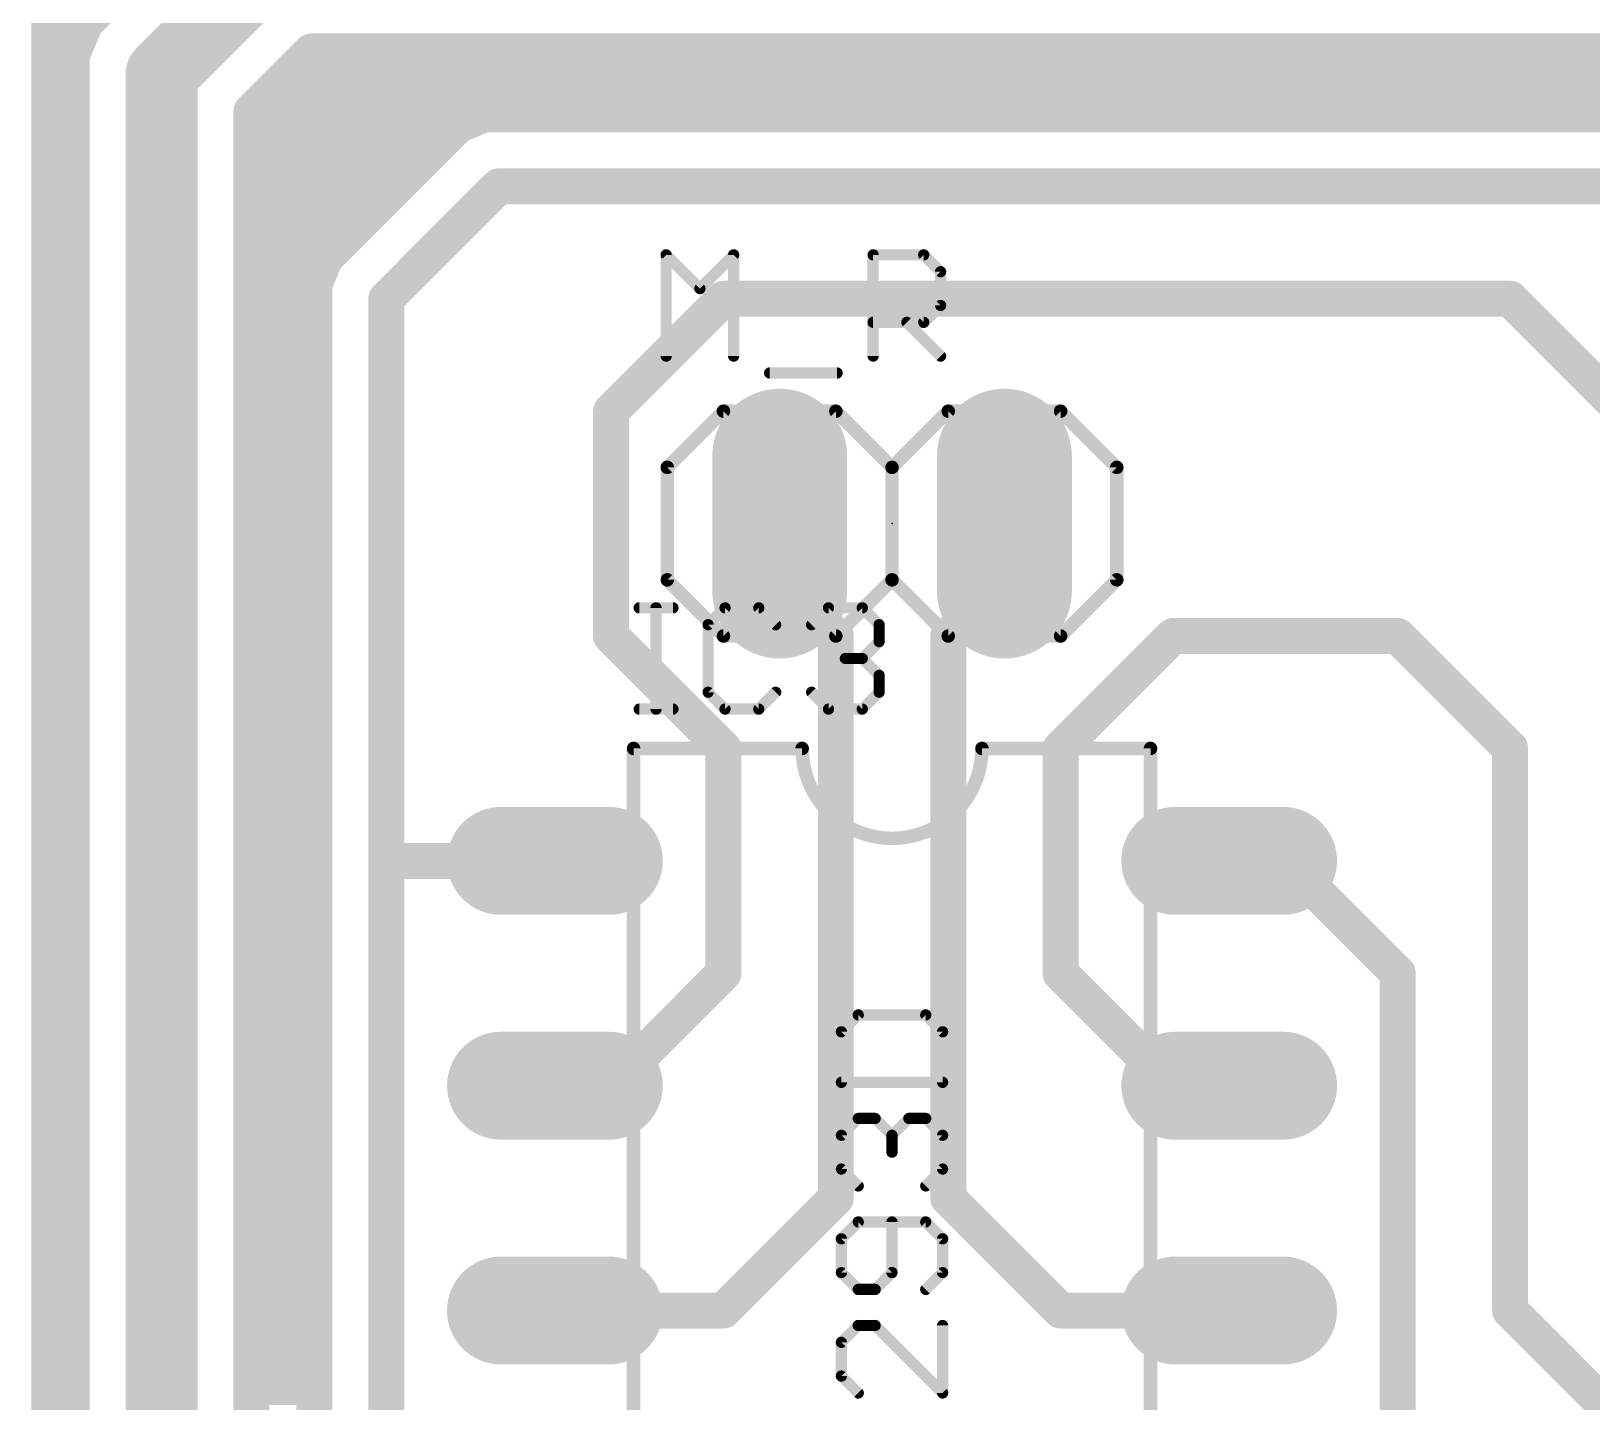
# Model space of a CAD drawing. Extents: x -0.2 to 52.3, y -1.5 to 54.9.
# Drawn here: x -0.2 to 17.43, y 20.56 to 36.04 of the extents above; entities that cross this region are included whole.
import ezdxf

# ---------------------------------------------------------------- set-up
doc = ezdxf.new("R2010")
doc.units = 0
for name, color, linetype in [('16', 175, 'CONTINUOUS'), ('17', 82, 'CONTINUOUS'), ('21', 253, 'CONTINUOUS'), ('23', 7, 'CONTINUOUS'), ('25', 253, 'CONTINUOUS'), ('27', 253, 'CONTINUOUS'), ('51', 253, 'CONTINUOUS')]:
    doc.layers.add(name, color=color, linetype=linetype)

# ---------------------------------------------------------------- blocks, each defined once
blk = doc.blocks.new('LONGP100')
at = {"const_width": 1}
blk.add_lwpolyline([(-0.5, 0), (0.5, 0)], dxfattribs=at)
at = {"const_width": 0.5}
for points in [[(-0.5, 0.25, 1), (-0.5, -0.25)], [(0.5, -0.25, 1), (0.5, 0.25)]]:
    blk.add_lwpolyline(points, format="xyb", dxfattribs=at)
blk = doc.blocks.new('RECT')
blk.add_solid([(-0.5, -0.5), (0.5, -0.5), (-0.5, 0.5), (0.5, 0.5)])

msp = doc.modelspace()

# ---------------------------------------------------------------- linework, layer by layer
at = {"layer": '16'}
for points, const_width in [([(0, 0), (0, 54.61)], 0.4064), ([(1.9645, 37.6913), (0.4087, 36.1355)], 0.4064), ([(2.54, 36.83), (1.27, 35.56)], 0.8128), ([(0, 36.1696), (0.4428, 36.1696)], 0.4064), ([(0.4087, 36.1355), (0.254, 35.7621)], 0.4064), ([(2.286, 35.1392), (2.9608, 35.814)], 0.4064), ([(2.9608, 35.814), (24.384, 35.814)], 0.4064), ([(0, 35.7632), (0.2545, 35.7632)], 0.4064), ([(0.254, 35.7621), (0.254, 8.6879)], 0.4064), ([(1.27, 8.89), (1.27, 35.56)], 0.8128), ([(2.91, 35.7632), (24.384, 35.7632)], 0.4064), ([(0, 35.3568), (0.254, 35.3568)], 0.4064), ([(2.5036, 35.3568), (24.384, 35.3568)], 0.4064), ([(2.286, 9.906), (2.286, 35.1392)], 0.4064), ([(4.9183, 35.1028), (4.6196, 34.9791)], 0.4064), ([(17.9417, 35.1028), (4.9183, 35.1028)], 0.4064), ([(0, 34.9504), (0.254, 34.9504)], 0.4064), ([(2.286, 34.9504), (4.5909, 34.9504)], 0.4064), ([(4.6196, 34.9791), (3.3496, 33.7091)], 0.4064), ([(0, 34.544), (0.254, 34.544)], 0.4064), ([(2.286, 34.544), (4.1845, 34.544)], 0.4064), ([(5.08, 34.29), (3.81, 33.02)], 0.4064), ([(17.78, 34.29), (5.08, 34.29)], 0.4064), ([(0, 34.1376), (0.254, 34.1376)], 0.4064), ([(2.286, 34.1376), (3.7781, 34.1376)], 0.4064), ([(0, 33.7312), (0.254, 33.7312)], 0.4064), ([(2.286, 33.7312), (3.3717, 33.7312)], 0.4064), ([(3.3496, 33.7091), (3.1209, 33.4804)], 0.4064), ([(0, 33.3248), (0.254, 33.3248)], 0.4064), ([(2.286, 33.3248), (3.0565, 33.3248)], 0.4064), ([(3.1209, 33.4804), (2.9972, 33.1817)], 0.4064), ([(2.9972, 33.1817), (2.9972, 20.1583)], 0.4064), ([(3.81, 33.02), (3.81, 26.67)], 0.4064), ([(7.62, 33.02), (6.35, 31.75)], 0.4064), ([(16.51, 33.02), (7.62, 33.02)], 0.4064), ([(17.78, 31.75), (16.51, 33.02)], 0.4064), ([(0, 32.9184), (0.254, 32.9184)], 0.4064), ([(2.286, 32.9184), (2.9972, 32.9184)], 0.4064), ([(0, 32.512), (0.254, 32.512)], 0.4064), ([(2.286, 32.512), (2.9972, 32.512)], 0.4064), ([(0, 32.1056), (0.254, 32.1056)], 0.4064), ([(2.286, 32.1056), (2.9972, 32.1056)], 0.4064), ([(6.35, 31.75), (6.35, 29.21)], 0.4064), ([(0, 31.6992), (0.254, 31.6992)], 0.4064), ([(2.286, 31.6992), (2.9972, 31.6992)], 0.4064), ([(0, 31.2928), (0.254, 31.2928)], 0.4064), ([(2.286, 31.2928), (2.9972, 31.2928)], 0.4064), ([(0, 30.8864), (0.254, 30.8864)], 0.4064), ([(2.286, 30.8864), (2.9972, 30.8864)], 0.4064), ([(0, 30.48), (0.254, 30.48)], 0.4064), ([(2.286, 30.48), (2.9972, 30.48)], 0.4064), ([(8.255, 29.845), (8.255, 30.48)], 0.4064), ([(10.795, 30.48), (10.795, 29.845)], 0.4064), ([(0, 30.0736), (0.254, 30.0736)], 0.4064), ([(2.286, 30.0736), (2.9972, 30.0736)], 0.4064), ([(8.89, 29.21), (8.255, 29.845)], 0.4064), ([(10.795, 29.845), (10.16, 29.21)], 0.4064), ([(0, 29.6672), (0.254, 29.6672)], 0.4064), ([(2.286, 29.6672), (2.9972, 29.6672)], 0.4064), ([(0, 29.2608), (0.254, 29.2608)], 0.4064), ([(2.286, 29.2608), (2.9972, 29.2608)], 0.4064), ([(7.62, 27.94), (6.35, 29.21)], 0.4064), ([(8.89, 22.86), (8.89, 29.21)], 0.4064), ([(10.16, 29.21), (10.16, 22.86)], 0.4064), ([(11.43, 27.94), (12.7, 29.21)], 0.4064), ([(15.24, 29.21), (12.7, 29.21)], 0.4064), ([(16.51, 27.94), (15.24, 29.21)], 0.4064), ([(0, 28.8544), (0.254, 28.8544)], 0.4064), ([(2.286, 28.8544), (2.9972, 28.8544)], 0.4064), ([(0, 28.448), (0.254, 28.448)], 0.4064), ([(2.286, 28.448), (2.9972, 28.448)], 0.4064), ([(0, 28.0416), (0.254, 28.0416)], 0.4064), ([(2.286, 28.0416), (2.9972, 28.0416)], 0.4064), ([(7.62, 25.4), (7.62, 27.94)], 0.4064), ([(11.43, 25.4), (11.43, 27.94)], 0.4064), ([(16.51, 21.59), (16.51, 27.94)], 0.4064), ([(0, 27.6352), (0.254, 27.6352)], 0.4064), ([(2.286, 27.6352), (2.9972, 27.6352)], 0.4064), ([(0, 27.2288), (0.254, 27.2288)], 0.4064), ([(2.286, 27.2288), (2.9972, 27.2288)], 0.4064), ([(0, 26.8224), (0.254, 26.8224)], 0.4064), ([(2.286, 26.8224), (2.9972, 26.8224)], 0.4064), ([(3.81, 26.67), (3.81, 20.32)], 0.4064), ([(5.715, 26.67), (3.81, 26.67)], 0.4064), ([(13.97, 26.67), (13.335, 26.67)], 0.4064), ([(15.24, 25.4), (13.97, 26.67)], 0.4064), ([(0, 26.416), (0.254, 26.416)], 0.4064), ([(2.286, 26.416), (2.9972, 26.416)], 0.4064), ([(0, 26.0096), (0.254, 26.0096)], 0.4064), ([(2.286, 26.0096), (2.9972, 26.0096)], 0.4064), ([(0, 25.6032), (0.254, 25.6032)], 0.4064), ([(2.286, 25.6032), (2.9972, 25.6032)], 0.4064), ([(6.35, 24.13), (7.62, 25.4)], 0.4064), ([(12.7, 24.13), (11.43, 25.4)], 0.4064), ([(15.24, 20.32), (15.24, 25.4)], 0.4064), ([(0, 25.1968), (0.254, 25.1968)], 0.4064), ([(2.286, 25.1968), (2.9972, 25.1968)], 0.4064), ([(0, 24.7904), (0.254, 24.7904)], 0.4064), ([(2.286, 24.7904), (2.9972, 24.7904)], 0.4064), ([(0, 24.384), (0.254, 24.384)], 0.4064), ([(2.286, 24.384), (2.9972, 24.384)], 0.4064), ([(0, 23.9776), (0.254, 23.9776)], 0.4064), ([(2.286, 23.9776), (2.9972, 23.9776)], 0.4064), ([(5.715, 24.13), (6.35, 24.13)], 0.4064), ([(13.335, 24.13), (12.7, 24.13)], 0.4064), ([(0, 23.5712), (0.254, 23.5712)], 0.4064), ([(2.286, 23.5712), (2.9972, 23.5712)], 0.4064), ([(0, 23.1648), (0.254, 23.1648)], 0.4064), ([(2.286, 23.1648), (2.9972, 23.1648)], 0.4064), ([(0, 22.7584), (0.254, 22.7584)], 0.4064), ([(2.286, 22.7584), (2.9972, 22.7584)], 0.4064), ([(7.62, 21.59), (8.89, 22.86)], 0.4064), ([(10.16, 22.86), (11.43, 21.59)], 0.4064), ([(0, 22.352), (0.254, 22.352)], 0.4064), ([(2.286, 22.352), (2.9972, 22.352)], 0.4064), ([(0, 21.9456), (0.254, 21.9456)], 0.4064), ([(2.286, 21.9456), (2.9972, 21.9456)], 0.4064), ([(0, 21.5392), (0.254, 21.5392)], 0.4064), ([(2.286, 21.5392), (2.9972, 21.5392)], 0.4064), ([(5.715, 21.59), (7.62, 21.59)], 0.4064), ([(11.43, 21.59), (13.335, 21.59)], 0.4064), ([(18.66, 19.44), (16.51, 21.59)], 0.4064), ([(0, 21.1328), (0.254, 21.1328)], 0.4064), ([(2.286, 21.1328), (2.9972, 21.1328)], 0.4064), ([(0, 20.7264), (0.254, 20.7264)], 0.4064), ([(2.286, 20.7264), (2.9972, 20.7264)], 0.4064)]:
    msp.add_lwpolyline(points, dxfattribs=dict(at, const_width=const_width))
for points, const_width in [([(0, 36.2712, 1), (0, 36.068)], 0.2032), ([(0.5025, 36.0966, 1), (0.3148, 36.1744)], 0.2032), ([(0.4428, 36.068, 1), (0.4428, 36.2712)], 0.2032), ([(0.3368, 36.2074, 1), (0.4805, 36.0637)], 0.2032), ([(2.9608, 35.9156, 1), (2.9608, 35.7124)], 0.2032), ([(3.0327, 35.7422, 1), (2.889, 35.8858)], 0.2032), ([(0, 35.8648, 1), (0, 35.6616)], 0.2032), ([(0.3556, 35.7621, 1), (0.1524, 35.7621)], 0.2032), ([(0.1601, 35.801, 1), (0.3479, 35.7232)], 0.2032), ([(0.2545, 35.6616, 1), (0.2545, 35.8648)], 0.2032), ([(1.4732, 35.56, 1), (1.0668, 35.56)], 0.4064), ([(1.1263, 35.7037, 1), (1.4137, 35.4163)], 0.4064), ([(2.91, 35.8648, 1), (2.91, 35.6616)], 0.2032), ([(0, 35.4584, 1), (0, 35.2552)], 0.2032), ([(0.254, 35.2552, 1), (0.254, 35.4584)], 0.2032), ([(2.5036, 35.4584, 1), (2.5036, 35.2552)], 0.2032), ([(2.3876, 35.1392, 1), (2.1844, 35.1392)], 0.2032), ([(2.2142, 35.211, 1), (2.3578, 35.0673)], 0.2032), ([(4.9183, 35.2044, 1), (4.9183, 35.0012)], 0.2032), ([(4.9572, 35.0089, 1), (4.8794, 35.1967)], 0.2032), ([(0, 35.052, 1), (0, 34.8488)], 0.2032), ([(0.254, 34.8488, 1), (0.254, 35.052)], 0.2032), ([(2.286, 35.052, 1), (2.286, 34.8488)], 0.2032), ([(4.5807, 35.0729, 1), (4.6585, 34.8852)], 0.2032), ([(4.6914, 34.9072, 1), (4.5477, 35.0509)], 0.2032), ([(4.5909, 34.8488, 1), (4.5909, 35.052)], 0.2032), ([(0, 34.6456, 1), (0, 34.4424)], 0.2032), ([(0.254, 34.4424, 1), (0.254, 34.6456)], 0.2032), ([(2.286, 34.6456, 1), (2.286, 34.4424)], 0.2032), ([(4.1845, 34.4424, 1), (4.1845, 34.6456)], 0.2032), ([(5.08, 34.3916, 1), (5.08, 34.1884)], 0.2032), ([(5.1518, 34.2182, 1), (5.0082, 34.3618)], 0.2032), ([(0, 34.2392, 1), (0, 34.036)], 0.2032), ([(0.254, 34.036, 1), (0.254, 34.2392)], 0.2032), ([(2.286, 34.2392, 1), (2.286, 34.036)], 0.2032), ([(3.7781, 34.036, 1), (3.7781, 34.2392)], 0.2032), ([(0, 33.8328, 1), (0, 33.6296)], 0.2032), ([(0.254, 33.6296, 1), (0.254, 33.8328)], 0.2032), ([(2.286, 33.8328, 1), (2.286, 33.6296)], 0.2032), ([(3.2777, 33.7809, 1), (3.4214, 33.6372)], 0.2032), ([(3.4214, 33.6372, 1), (3.2777, 33.7809)], 0.2032), ([(3.3717, 33.6296, 1), (3.3717, 33.8328)], 0.2032), ([(0, 33.4264, 1), (0, 33.2232)], 0.2032), ([(0.254, 33.2232, 1), (0.254, 33.4264)], 0.2032), ([(2.286, 33.4264, 1), (2.286, 33.2232)], 0.2032), ([(3.0491, 33.5523, 1), (3.1928, 33.4086)], 0.2032), ([(3.2148, 33.4415, 1), (3.0271, 33.5193)], 0.2032), ([(3.0565, 33.2232, 1), (3.0565, 33.4264)], 0.2032), ([(3.0988, 33.1817, 1), (2.8956, 33.1817)], 0.2032), ([(2.9033, 33.2206, 1), (3.0911, 33.1428)], 0.2032), ([(3.9116, 33.02, 1), (3.7084, 33.02)], 0.2032), ([(3.7382, 33.0918, 1), (3.8818, 32.9482)], 0.2032), ([(7.62, 33.1216, 1), (7.62, 32.9184)], 0.2032), ([(7.6918, 32.9482, 1), (7.5482, 33.0918)], 0.2032), ([(16.5818, 33.0918, 1), (16.4382, 32.9482)], 0.2032), ([(16.51, 32.9184, 1), (16.51, 33.1216)], 0.2032), ([(0, 33.02, 1), (0, 32.8168)], 0.2032), ([(0.254, 32.8168, 1), (0.254, 33.02)], 0.2032), ([(2.286, 33.02, 1), (2.286, 32.8168)], 0.2032), ([(2.9972, 32.8168, 1), (2.9972, 33.02)], 0.2032), ([(0, 32.6136, 1), (0, 32.4104)], 0.2032), ([(0.254, 32.4104, 1), (0.254, 32.6136)], 0.2032), ([(2.286, 32.6136, 1), (2.286, 32.4104)], 0.2032), ([(2.9972, 32.4104, 1), (2.9972, 32.6136)], 0.2032), ([(0, 32.2072, 1), (0, 32.004)], 0.2032), ([(0.254, 32.004, 1), (0.254, 32.2072)], 0.2032), ([(2.286, 32.2072, 1), (2.286, 32.004)], 0.2032), ([(2.9972, 32.004, 1), (2.9972, 32.2072)], 0.2032), ([(6.4516, 31.75, 1), (6.2484, 31.75)], 0.2032), ([(6.2782, 31.8218, 1), (6.4218, 31.6782)], 0.2032), ([(0, 31.8008, 1), (0, 31.5976)], 0.2032), ([(0.254, 31.5976, 1), (0.254, 31.8008)], 0.2032), ([(2.286, 31.8008, 1), (2.286, 31.5976)], 0.2032), ([(2.9972, 31.5976, 1), (2.9972, 31.8008)], 0.2032), ([(0, 31.3944, 1), (0, 31.1912)], 0.2032), ([(0.254, 31.1912, 1), (0.254, 31.3944)], 0.2032), ([(2.286, 31.3944, 1), (2.286, 31.1912)], 0.2032), ([(2.9972, 31.1912, 1), (2.9972, 31.3944)], 0.2032), ([(0, 30.988, 1), (0, 30.7848)], 0.2032), ([(0.254, 30.7848, 1), (0.254, 30.988)], 0.2032), ([(2.286, 30.988, 1), (2.286, 30.7848)], 0.2032), ([(2.9972, 30.7848, 1), (2.9972, 30.988)], 0.2032), ([(0, 30.5816, 1), (0, 30.3784)], 0.2032), ([(0.254, 30.3784, 1), (0.254, 30.5816)], 0.2032), ([(2.286, 30.5816, 1), (2.286, 30.3784)], 0.2032), ([(2.9972, 30.3784, 1), (2.9972, 30.5816)], 0.2032), ([(8.3566, 30.48, 1), (8.1534, 30.48)], 0.2032), ([(10.8966, 30.48, 1), (10.6934, 30.48)], 0.2032), ([(0, 30.1752, 1), (0, 29.972)], 0.2032), ([(0.254, 29.972, 1), (0.254, 30.1752)], 0.2032), ([(2.286, 30.1752, 1), (2.286, 29.972)], 0.2032), ([(2.9972, 29.972, 1), (2.9972, 30.1752)], 0.2032), ([(8.3268, 29.9168, 1), (8.1832, 29.7732)], 0.2032), ([(10.8668, 29.7732, 1), (10.7232, 29.9168)], 0.2032), ([(0, 29.7688, 1), (0, 29.5656)], 0.2032), ([(0.254, 29.5656, 1), (0.254, 29.7688)], 0.2032), ([(2.286, 29.7688, 1), (2.286, 29.5656)], 0.2032), ([(2.9972, 29.5656, 1), (2.9972, 29.7688)], 0.2032), ([(8.1534, 29.845, 1), (8.3566, 29.845)], 0.2032), ([(10.6934, 29.845, 1), (10.8966, 29.845)], 0.2032), ([(0, 29.3624, 1), (0, 29.1592)], 0.2032), ([(0.254, 29.1592, 1), (0.254, 29.3624)], 0.2032), ([(2.286, 29.3624, 1), (2.286, 29.1592)], 0.2032), ([(2.9972, 29.1592, 1), (2.9972, 29.3624)], 0.2032), ([(6.2484, 29.21, 1), (6.4516, 29.21)], 0.2032), ([(6.4218, 29.2818, 1), (6.2782, 29.1382)], 0.2032), ([(8.9916, 29.21, 1), (8.7884, 29.21)], 0.2032), ([(8.8182, 29.1382, 1), (8.9618, 29.2818)], 0.2032), ([(10.2616, 29.21, 1), (10.0584, 29.21)], 0.2032), ([(10.0882, 29.2818, 1), (10.2318, 29.1382)], 0.2032), ([(12.7, 29.3116, 1), (12.7, 29.1084)], 0.2032), ([(12.7718, 29.1382, 1), (12.6282, 29.2818)], 0.2032), ([(15.3118, 29.2818, 1), (15.1682, 29.1382)], 0.2032), ([(15.24, 29.1084, 1), (15.24, 29.3116)], 0.2032), ([(0, 28.956, 1), (0, 28.7528)], 0.2032), ([(0.254, 28.7528, 1), (0.254, 28.956)], 0.2032), ([(2.286, 28.956, 1), (2.286, 28.7528)], 0.2032), ([(2.9972, 28.7528, 1), (2.9972, 28.956)], 0.2032), ([(0, 28.5496, 1), (0, 28.3464)], 0.2032), ([(0.254, 28.3464, 1), (0.254, 28.5496)], 0.2032), ([(2.286, 28.5496, 1), (2.286, 28.3464)], 0.2032), ([(2.9972, 28.3464, 1), (2.9972, 28.5496)], 0.2032), ([(0, 28.1432, 1), (0, 27.94)], 0.2032), ([(0.254, 27.94, 1), (0.254, 28.1432)], 0.2032), ([(2.286, 28.1432, 1), (2.286, 27.94)], 0.2032), ([(2.9972, 27.94, 1), (2.9972, 28.1432)], 0.2032), ([(7.7216, 27.94, 1), (7.5184, 27.94)], 0.2032), ([(7.5482, 27.8682, 1), (7.6918, 28.0118)], 0.2032), ([(11.5316, 27.94, 1), (11.3284, 27.94)], 0.2032), ([(11.3582, 28.0118, 1), (11.5018, 27.8682)], 0.2032), ([(16.6116, 27.94, 1), (16.4084, 27.94)], 0.2032), ([(16.4382, 27.8682, 1), (16.5818, 28.0118)], 0.2032), ([(0, 27.7368, 1), (0, 27.5336)], 0.2032), ([(0.254, 27.5336, 1), (0.254, 27.7368)], 0.2032), ([(2.286, 27.7368, 1), (2.286, 27.5336)], 0.2032), ([(2.9972, 27.5336, 1), (2.9972, 27.7368)], 0.2032), ([(0, 27.3304, 1), (0, 27.1272)], 0.2032), ([(0.254, 27.1272, 1), (0.254, 27.3304)], 0.2032), ([(2.286, 27.3304, 1), (2.286, 27.1272)], 0.2032), ([(2.9972, 27.1272, 1), (2.9972, 27.3304)], 0.2032), ([(0, 26.924, 1), (0, 26.7208)], 0.2032), ([(0.254, 26.7208, 1), (0.254, 26.924)], 0.2032), ([(2.286, 26.924, 1), (2.286, 26.7208)], 0.2032), ([(2.9972, 26.7208, 1), (2.9972, 26.924)], 0.2032), ([(3.9116, 26.67, 1), (3.7084, 26.67)], 0.2032), ([(3.81, 26.7716, 1), (3.81, 26.5684)], 0.2032), ([(5.715, 26.5684, 1), (5.715, 26.7716)], 0.2032), ([(13.335, 26.7716, 1), (13.335, 26.5684)], 0.2032), ([(14.0418, 26.7418, 1), (13.8982, 26.5982)], 0.2032), ([(13.97, 26.5684, 1), (13.97, 26.7716)], 0.2032), ([(3.7084, 26.67, 1), (3.9116, 26.67)], 0.2032), ([(0, 26.5176, 1), (0, 26.3144)], 0.2032), ([(0.254, 26.3144, 1), (0.254, 26.5176)], 0.2032), ([(2.286, 26.5176, 1), (2.286, 26.3144)], 0.2032), ([(2.9972, 26.3144, 1), (2.9972, 26.5176)], 0.2032), ([(0, 26.1112, 1), (0, 25.908)], 0.2032), ([(0.254, 25.908, 1), (0.254, 26.1112)], 0.2032), ([(2.286, 26.1112, 1), (2.286, 25.908)], 0.2032), ([(2.9972, 25.908, 1), (2.9972, 26.1112)], 0.2032), ([(0, 25.7048, 1), (0, 25.5016)], 0.2032), ([(0.254, 25.5016, 1), (0.254, 25.7048)], 0.2032), ([(2.286, 25.7048, 1), (2.286, 25.5016)], 0.2032), ([(2.9972, 25.5016, 1), (2.9972, 25.7048)], 0.2032), ([(7.6918, 25.3282, 1), (7.5482, 25.4718)], 0.2032), ([(11.5018, 25.4718, 1), (11.3582, 25.3282)], 0.2032), ([(15.3416, 25.4, 1), (15.1384, 25.4)], 0.2032), ([(15.1682, 25.3282, 1), (15.3118, 25.4718)], 0.2032), ([(0, 25.2984, 1), (0, 25.0952)], 0.2032), ([(0.254, 25.0952, 1), (0.254, 25.2984)], 0.2032), ([(2.286, 25.2984, 1), (2.286, 25.0952)], 0.2032), ([(2.9972, 25.0952, 1), (2.9972, 25.2984)], 0.2032), ([(7.5184, 25.4, 1), (7.7216, 25.4)], 0.2032), ([(11.3284, 25.4, 1), (11.5316, 25.4)], 0.2032), ([(0, 24.892, 1), (0, 24.6888)], 0.2032), ([(0.254, 24.6888, 1), (0.254, 24.892)], 0.2032), ([(2.286, 24.892, 1), (2.286, 24.6888)], 0.2032), ([(2.9972, 24.6888, 1), (2.9972, 24.892)], 0.2032), ([(0, 24.4856, 1), (0, 24.2824)], 0.2032), ([(0.254, 24.2824, 1), (0.254, 24.4856)], 0.2032), ([(2.286, 24.4856, 1), (2.286, 24.2824)], 0.2032), ([(2.9972, 24.2824, 1), (2.9972, 24.4856)], 0.2032), ([(0, 24.0792, 1), (0, 23.876)], 0.2032), ([(0.254, 23.876, 1), (0.254, 24.0792)], 0.2032), ([(2.286, 24.0792, 1), (2.286, 23.876)], 0.2032), ([(2.9972, 23.876, 1), (2.9972, 24.0792)], 0.2032), ([(5.715, 24.2316, 1), (5.715, 24.0284)], 0.2032), ([(6.2782, 24.2018, 1), (6.4218, 24.0582)], 0.2032), ([(6.35, 24.0284, 1), (6.35, 24.2316)], 0.2032), ([(12.7, 24.2316, 1), (12.7, 24.0284)], 0.2032), ([(12.6282, 24.0582, 1), (12.7718, 24.2018)], 0.2032), ([(13.335, 24.0284, 1), (13.335, 24.2316)], 0.2032), ([(0, 23.6728, 1), (0, 23.4696)], 0.2032), ([(0.254, 23.4696, 1), (0.254, 23.6728)], 0.2032), ([(2.286, 23.6728, 1), (2.286, 23.4696)], 0.2032), ([(2.9972, 23.4696, 1), (2.9972, 23.6728)], 0.2032), ([(0, 23.2664, 1), (0, 23.0632)], 0.2032), ([(0.254, 23.0632, 1), (0.254, 23.2664)], 0.2032), ([(2.286, 23.2664, 1), (2.286, 23.0632)], 0.2032), ([(2.9972, 23.0632, 1), (2.9972, 23.2664)], 0.2032), ([(0, 22.86, 1), (0, 22.6568)], 0.2032), ([(0.254, 22.6568, 1), (0.254, 22.86)], 0.2032), ([(2.286, 22.86, 1), (2.286, 22.6568)], 0.2032), ([(2.9972, 22.6568, 1), (2.9972, 22.86)], 0.2032), ([(8.7884, 22.86, 1), (8.9916, 22.86)], 0.2032), ([(8.9618, 22.7882, 1), (8.8182, 22.9318)], 0.2032), ([(10.0584, 22.86, 1), (10.2616, 22.86)], 0.2032), ([(10.2318, 22.9318, 1), (10.0882, 22.7882)], 0.2032), ([(0, 22.4536, 1), (0, 22.2504)], 0.2032), ([(0.254, 22.2504, 1), (0.254, 22.4536)], 0.2032), ([(2.286, 22.4536, 1), (2.286, 22.2504)], 0.2032), ([(2.9972, 22.2504, 1), (2.9972, 22.4536)], 0.2032), ([(0, 22.0472, 1), (0, 21.844)], 0.2032), ([(0.254, 21.844, 1), (0.254, 22.0472)], 0.2032), ([(2.286, 22.0472, 1), (2.286, 21.844)], 0.2032), ([(2.9972, 21.844, 1), (2.9972, 22.0472)], 0.2032), ([(0, 21.6408, 1), (0, 21.4376)], 0.2032), ([(0.254, 21.4376, 1), (0.254, 21.6408)], 0.2032), ([(2.286, 21.6408, 1), (2.286, 21.4376)], 0.2032), ([(2.9972, 21.4376, 1), (2.9972, 21.6408)], 0.2032), ([(5.715, 21.6916, 1), (5.715, 21.4884)], 0.2032), ([(7.5482, 21.6618, 1), (7.6918, 21.5182)], 0.2032), ([(7.62, 21.4884, 1), (7.62, 21.6916)], 0.2032), ([(11.43, 21.6916, 1), (11.43, 21.4884)], 0.2032), ([(11.3582, 21.5182, 1), (11.5018, 21.6618)], 0.2032), ([(13.335, 21.4884, 1), (13.335, 21.6916)], 0.2032), ([(16.5818, 21.6618, 1), (16.4382, 21.5182)], 0.2032), ([(16.4084, 21.59, 1), (16.6116, 21.59)], 0.2032), ([(0, 21.2344, 1), (0, 21.0312)], 0.2032), ([(0.254, 21.0312, 1), (0.254, 21.2344)], 0.2032), ([(2.286, 21.2344, 1), (2.286, 21.0312)], 0.2032), ([(2.9972, 21.0312, 1), (2.9972, 21.2344)], 0.2032), ([(0, 20.828, 1), (0, 20.6248)], 0.2032), ([(0.254, 20.6248, 1), (0.254, 20.828)], 0.2032), ([(2.286, 20.828, 1), (2.286, 20.6248)], 0.2032), ([(2.9972, 20.6248, 1), (2.9972, 20.828)], 0.2032)]:
    msp.add_lwpolyline(points, format="xyb", dxfattribs=dict(at, const_width=const_width))
at = {"layer": '21', "const_width": 0.1524}
for points in [[(7.62, 31.75), (6.985, 31.115)], [(7.62, 31.75), (8.89, 31.75)], [(8.89, 31.75), (9.525, 31.115)], [(9.525, 31.115), (10.16, 31.75)], [(10.16, 31.75), (11.43, 31.75)], [(11.43, 31.75), (12.065, 31.115)], [(6.985, 31.115), (6.985, 29.845)], [(9.525, 31.115), (9.525, 29.845)], [(12.065, 31.115), (12.065, 29.845)], [(6.985, 29.845), (7.62, 29.21)], [(9.525, 29.845), (8.89, 29.21)], [(10.16, 29.21), (9.525, 29.845)], [(12.065, 29.845), (11.43, 29.21)], [(8.89, 29.21), (7.62, 29.21)], [(11.43, 29.21), (10.16, 29.21)], [(6.604, 27.94), (6.604, 7.62)], [(6.604, 27.94), (8.509, 27.94)], [(12.446, 27.94), (10.541, 27.94)], [(12.446, 7.62), (12.446, 27.94)]]:
    msp.add_lwpolyline(points, dxfattribs=at)
at = {"layer": '21'}
for points, const_width in [([(7.62, 31.7881, 1), (7.62, 31.7119)], 0.0762), ([(7.6469, 31.7231, 1), (7.5931, 31.7769)], 0.0762), ([(8.9169, 31.7769, 1), (8.8631, 31.7231)], 0.0762), ([(8.89, 31.7119, 1), (8.89, 31.7881)], 0.0762), ([(10.16, 31.7881, 1), (10.16, 31.7119)], 0.0762), ([(10.1869, 31.7231, 1), (10.1331, 31.7769)], 0.0762), ([(11.4569, 31.7769, 1), (11.4031, 31.7231)], 0.0762), ([(11.43, 31.7119, 1), (11.43, 31.7881)], 0.0762), ([(7.0231, 31.115, 1), (6.9469, 31.115)], 0.0762), ([(6.9581, 31.1419, 1), (7.0119, 31.0881)], 0.0762), ([(9.5631, 31.115, 1), (9.4869, 31.115)], 0.0762), ([(9.4981, 31.1419, 1), (9.5519, 31.0881)], 0.0762), ([(9.4981, 31.0881, 1), (9.5519, 31.1419)], 0.0762), ([(12.1031, 31.115, 1), (12.0269, 31.115)], 0.0762), ([(12.0381, 31.0881, 1), (12.0919, 31.1419)], 0.0762), ([(6.9469, 29.845, 1), (7.0231, 29.845)], 0.0762), ([(7.0119, 29.8719, 1), (6.9581, 29.8181)], 0.0762), ([(9.4869, 29.845, 1), (9.5631, 29.845)], 0.0762), ([(9.5519, 29.8719, 1), (9.4981, 29.8181)], 0.0762), ([(9.5519, 29.8181, 1), (9.4981, 29.8719)], 0.0762), ([(12.0269, 29.845, 1), (12.1031, 29.845)], 0.0762), ([(12.0919, 29.8181, 1), (12.0381, 29.8719)], 0.0762), ([(7.62, 29.2481, 1), (7.62, 29.1719)], 0.0762), ([(8.89, 29.1719, 1), (8.89, 29.2481)], 0.0762), ([(10.16, 29.2481, 1), (10.16, 29.1719)], 0.0762), ([(11.43, 29.1719, 1), (11.43, 29.2481)], 0.0762), ([(7.5931, 29.1831, 1), (7.6469, 29.2369)], 0.0762), ([(8.8631, 29.2369, 1), (8.9169, 29.1831)], 0.0762), ([(10.1331, 29.1831, 1), (10.1869, 29.2369)], 0.0762), ([(11.4031, 29.2369, 1), (11.4569, 29.1831)], 0.0762), ([(6.6421, 27.94, 1), (6.5659, 27.94)], 0.0762), ([(6.604, 27.9781, 1), (6.604, 27.9019)], 0.0762), ([(8.509, 27.94, 1), (10.541, 27.94)], 0.1524), ([(8.5471, 27.94, 1), (8.4709, 27.94)], 0.0762), ([(8.509, 27.9019, 1), (8.509, 27.9781)], 0.0762), ([(10.541, 27.9781, 1), (10.541, 27.9019)], 0.0762), ([(10.5791, 27.94, 1), (10.5029, 27.94)], 0.0762), ([(12.4841, 27.94, 1), (12.4079, 27.94)], 0.0762), ([(12.446, 27.9019, 1), (12.446, 27.9781)], 0.0762)]:
    msp.add_lwpolyline(points, format="xyb", dxfattribs=dict(at, const_width=const_width))
at = {"layer": '23'}
msp.add_point((9.525, 30.48), dxfattribs=at)
at = {"layer": '25', "const_width": 0.127}
for points in [[(6.9723, 32.3723), (6.9723, 33.5163)], [(6.9723, 33.5163), (7.3536, 33.135)], [(7.3536, 33.135), (7.735, 33.5163)], [(7.735, 33.5163), (7.735, 32.3723)], [(9.3111, 32.3723), (9.3111, 33.5163)], [(9.3111, 33.5163), (9.8831, 33.5163)], [(9.8831, 33.5163), (10.0737, 33.3256)], [(10.0737, 33.3256), (10.0737, 32.9443)], [(10.0737, 32.9443), (9.8831, 32.7536)], [(9.8831, 32.7536), (9.3111, 32.7536)], [(9.6924, 32.7536), (10.0737, 32.3723)], [(8.1417, 32.1816), (8.9043, 32.1816)], [(6.6675, 29.5285), (7.0488, 29.5285)], [(6.8582, 28.3845), (6.8582, 29.5285)], [(7.6378, 29.5285), (7.4471, 29.3378)], [(8.0191, 29.5285), (7.6378, 29.5285)], [(8.2097, 29.3378), (8.0191, 29.5285)], [(8.6165, 29.3378), (8.8072, 29.5285)], [(8.8072, 29.5285), (9.1885, 29.5285)], [(9.1885, 29.5285), (9.3791, 29.3378)], [(7.4471, 29.3378), (7.4471, 28.5752)], [(9.3791, 29.3378), (9.3791, 29.1471)], [(9.3791, 29.1471), (9.1885, 28.9565)], [(9.1885, 28.9565), (8.9978, 28.9565)], [(9.1885, 28.9565), (9.3791, 28.7658)], [(9.3791, 28.7658), (9.3791, 28.5752)], [(7.4471, 28.5752), (7.6378, 28.3845)], [(8.0191, 28.3845), (8.2097, 28.5752)], [(8.8072, 28.3845), (8.6165, 28.5752)], [(9.3791, 28.5752), (9.1885, 28.3845)], [(6.6675, 28.3845), (7.0488, 28.3845)], [(7.6378, 28.3845), (8.0191, 28.3845)], [(9.1885, 28.3845), (8.8072, 28.3845)]]:
    msp.add_lwpolyline(points, dxfattribs=at)
at = {"layer": '25', "const_width": 0.0635}
for points in [[(6.9948, 33.5387, 1), (6.9498, 33.4938)], [(7.0041, 33.5163, 1), (6.9406, 33.5163)], [(7.7667, 33.5163, 1), (7.7032, 33.5163)], [(7.7574, 33.4938, 1), (7.7125, 33.5387)], [(9.3428, 33.5163, 1), (9.2793, 33.5163)], [(9.3111, 33.548, 1), (9.3111, 33.4845)], [(9.9055, 33.5387, 1), (9.8606, 33.4938)], [(9.8831, 33.4845, 1), (9.8831, 33.548)], [(10.1055, 33.3256, 1), (10.042, 33.3256)], [(10.0513, 33.3032, 1), (10.0962, 33.3481)], [(7.3312, 33.1574, 1), (7.3761, 33.1125)], [(7.3312, 33.1125, 1), (7.3761, 33.1574)], [(10.0962, 32.9218, 1), (10.0513, 32.9667)], [(9.3111, 32.7854, 1), (9.3111, 32.7219)], [(9.7149, 32.7761, 1), (9.67, 32.7312)], [(9.8606, 32.7761, 1), (9.9055, 32.7312)], [(9.8831, 32.7219, 1), (9.8831, 32.7854)], [(10.042, 32.9443, 1), (10.1055, 32.9443)], [(6.9406, 32.3723, 1), (7.0041, 32.3723)], [(7.7032, 32.3723, 1), (7.7667, 32.3723)], [(9.2793, 32.3723, 1), (9.3428, 32.3723)], [(10.0513, 32.3498, 1), (10.0962, 32.3948)], [(8.1417, 32.2134, 1), (8.1417, 32.1499)], [(8.9043, 32.1499, 1), (8.9043, 32.2134)], [(6.6675, 29.5602, 1), (6.6675, 29.4967)], [(6.8899, 29.5285, 1), (6.8264, 29.5285)], [(7.0488, 29.4967, 1), (7.0488, 29.5602)], [(7.6378, 29.5602, 1), (7.6378, 29.4967)], [(7.6602, 29.506, 1), (7.6153, 29.5509)], [(8.0415, 29.5509, 1), (7.9966, 29.506)], [(8.0191, 29.4967, 1), (8.0191, 29.5602)], [(8.8072, 29.5602, 1), (8.8072, 29.4967)], [(8.8296, 29.506, 1), (8.7847, 29.5509)], [(9.2109, 29.5509, 1), (9.166, 29.506)], [(9.1885, 29.4967, 1), (9.1885, 29.5602)], [(7.4788, 29.3378, 1), (7.4153, 29.3378)], [(7.4246, 29.3603, 1), (7.4695, 29.3154)], [(8.1873, 29.3154, 1), (8.2322, 29.3603)], [(8.594, 29.3603, 1), (8.6389, 29.3154)], [(9.4109, 29.3378, 1), (9.3474, 29.3378)], [(9.3567, 29.3154, 1), (9.4016, 29.3603)], [(9.3474, 29.1471, 1), (9.4109, 29.1471)], [(9.4016, 29.1247, 1), (9.3567, 29.1696)], [(8.9978, 28.9882, 1), (8.9978, 28.9247)], [(9.2109, 28.9789, 1), (9.166, 28.934)], [(9.166, 28.9789, 1), (9.2109, 28.934)], [(9.1885, 28.9247, 1), (9.1885, 28.9882)], [(9.4109, 28.7658, 1), (9.3474, 28.7658)], [(9.3567, 28.7434, 1), (9.4016, 28.7883)], [(7.4695, 28.5976, 1), (7.4246, 28.5527)], [(7.4153, 28.5752, 1), (7.4788, 28.5752)], [(8.2322, 28.5527, 1), (8.1873, 28.5976)], [(8.6389, 28.5976, 1), (8.594, 28.5527)], [(9.3474, 28.5752, 1), (9.4109, 28.5752)], [(9.4016, 28.5527, 1), (9.3567, 28.5976)], [(6.6675, 28.4163, 1), (6.6675, 28.3528)], [(6.8264, 28.3845, 1), (6.8899, 28.3845)], [(7.0488, 28.3528, 1), (7.0488, 28.4163)], [(7.6378, 28.4163, 1), (7.6378, 28.3528)], [(7.6153, 28.362, 1), (7.6602, 28.407)], [(7.9966, 28.407, 1), (8.0415, 28.362)], [(8.0191, 28.3528, 1), (8.0191, 28.4163)], [(8.8072, 28.4163, 1), (8.8072, 28.3528)], [(8.7847, 28.362, 1), (8.8296, 28.407)], [(9.166, 28.407, 1), (9.2109, 28.362)], [(9.1885, 28.3528, 1), (9.1885, 28.4163)]]:
    msp.add_lwpolyline(points, format="xyb", dxfattribs=at)
at = {"layer": '27', "const_width": 0.127}
for points in [[(9.1432, 24.9297), (8.9525, 24.7391)], [(9.9058, 24.9297), (9.1432, 24.9297)], [(10.0965, 24.7391), (9.9058, 24.9297)], [(8.9525, 24.7391), (8.9525, 24.1671)], [(10.0965, 24.1671), (10.0965, 24.7391)], [(8.9525, 24.1671), (10.0965, 24.1671)], [(8.9525, 23.5697), (9.1432, 23.7603)], [(9.1432, 23.7603), (9.3338, 23.7603)], [(9.3338, 23.7603), (9.5245, 23.5697)], [(9.5245, 23.5697), (9.7152, 23.7603)], [(9.7152, 23.7603), (9.9058, 23.7603)], [(9.9058, 23.7603), (10.0965, 23.5697)], [(8.9525, 23.1884), (8.9525, 23.5697)], [(9.5245, 23.5697), (9.5245, 23.379)], [(10.0965, 23.5697), (10.0965, 23.1884)], [(9.1432, 22.9977), (8.9525, 23.1884)], [(10.0965, 23.1884), (9.9058, 22.9977)], [(9.1432, 22.5909), (8.9525, 22.4003)], [(9.9058, 22.5909), (9.1432, 22.5909)], [(9.5245, 22.019), (9.5245, 22.5909)], [(10.0965, 22.4003), (9.9058, 22.5909)], [(8.9525, 22.4003), (8.9525, 22.019)], [(10.0965, 22.019), (10.0965, 22.4003)], [(8.9525, 22.019), (9.1432, 21.8283)], [(9.3338, 21.8283), (9.5245, 22.019)], [(9.9058, 21.8283), (10.0965, 22.019)], [(9.1432, 21.8283), (9.3338, 21.8283)], [(9.1432, 21.4215), (8.9525, 21.2309)], [(9.3338, 21.4215), (9.1432, 21.4215)], [(10.0965, 20.6589), (9.3338, 21.4215)], [(10.0965, 21.4215), (10.0965, 20.6589)], [(8.9525, 21.2309), (8.9525, 20.8496)], [(8.9525, 20.8496), (9.1432, 20.6589)]]:
    msp.add_lwpolyline(points, dxfattribs=at)
at = {"layer": '27', "const_width": 0.0635}
for points in [[(9.1432, 24.9615, 1), (9.1432, 24.898)], [(9.1656, 24.9073, 1), (9.1207, 24.9522)], [(9.9283, 24.9522, 1), (9.8834, 24.9073)], [(9.9058, 24.898, 1), (9.9058, 24.9615)], [(8.9843, 24.7391, 1), (8.9208, 24.7391)], [(8.9301, 24.7615, 1), (8.975, 24.7166)], [(10.1283, 24.7391, 1), (10.0648, 24.7391)], [(10.074, 24.7166, 1), (10.119, 24.7615)], [(8.9525, 24.1988, 1), (8.9525, 24.1353)], [(8.9208, 24.1671, 1), (8.9843, 24.1671)], [(10.0648, 24.1671, 1), (10.1283, 24.1671)], [(10.0965, 24.1353, 1), (10.0965, 24.1988)], [(9.1432, 23.7921, 1), (9.1432, 23.7286)], [(9.1656, 23.7379, 1), (9.1207, 23.7828)], [(9.3563, 23.7828, 1), (9.3114, 23.7379)], [(9.3338, 23.7286, 1), (9.3338, 23.7921)], [(9.7152, 23.7921, 1), (9.7152, 23.7286)], [(9.7376, 23.7379, 1), (9.6927, 23.7828)], [(9.9283, 23.7828, 1), (9.8834, 23.7379)], [(9.9058, 23.7286, 1), (9.9058, 23.7921)], [(8.9843, 23.5697, 1), (8.9208, 23.5697)], [(9.5563, 23.5697, 1), (9.4928, 23.5697)], [(10.1283, 23.5697, 1), (10.0648, 23.5697)], [(8.9301, 23.5921, 1), (8.975, 23.5472)], [(9.5021, 23.5921, 1), (9.547, 23.5472)], [(9.5021, 23.5472, 1), (9.547, 23.5921)], [(10.074, 23.5472, 1), (10.119, 23.5921)], [(9.4928, 23.379, 1), (9.5563, 23.379)], [(8.9208, 23.1884, 1), (8.9843, 23.1884)], [(8.975, 23.2108, 1), (8.9301, 23.1659)], [(10.0648, 23.1884, 1), (10.1283, 23.1884)], [(10.119, 23.1659, 1), (10.074, 23.2108)], [(9.1207, 22.9752, 1), (9.1656, 23.0201)], [(9.8834, 23.0201, 1), (9.9283, 22.9752)], [(9.1432, 22.6227, 1), (9.1432, 22.5592)], [(9.1656, 22.5685, 1), (9.1207, 22.6134)], [(9.5563, 22.5909, 1), (9.4928, 22.5909)], [(9.9283, 22.6134, 1), (9.8834, 22.5685)], [(9.9058, 22.5592, 1), (9.9058, 22.6227)], [(8.9843, 22.4003, 1), (8.9208, 22.4003)], [(8.9301, 22.4227, 1), (8.975, 22.3778)], [(10.1283, 22.4003, 1), (10.0648, 22.4003)], [(10.074, 22.3778, 1), (10.119, 22.4227)], [(8.9208, 22.019, 1), (8.9843, 22.019)], [(8.975, 22.0414, 1), (8.9301, 21.9965)], [(9.4928, 22.019, 1), (9.5563, 22.019)], [(9.547, 21.9965, 1), (9.5021, 22.0414)], [(10.0648, 22.019, 1), (10.1283, 22.019)], [(10.119, 21.9965, 1), (10.074, 22.0414)], [(9.1432, 21.86, 1), (9.1432, 21.7965)], [(9.1207, 21.8058, 1), (9.1656, 21.8507)], [(9.3114, 21.8507, 1), (9.3563, 21.8058)], [(9.3338, 21.7965, 1), (9.3338, 21.86)], [(9.8834, 21.8507, 1), (9.9283, 21.8058)], [(9.1432, 21.4533, 1), (9.1432, 21.3898)], [(9.1656, 21.3991, 1), (9.1207, 21.444)], [(9.3563, 21.444, 1), (9.3114, 21.3991)], [(9.3338, 21.3898, 1), (9.3338, 21.4533)], [(10.1283, 21.4215, 1), (10.0648, 21.4215)], [(8.9843, 21.2309, 1), (8.9208, 21.2309)], [(8.9301, 21.2533, 1), (8.975, 21.2084)], [(8.9208, 20.8496, 1), (8.9843, 20.8496)], [(8.975, 20.872, 1), (8.9301, 20.8271)], [(9.1207, 20.6364, 1), (9.1656, 20.6814)], [(10.0648, 20.6589, 1), (10.1283, 20.6589)], [(10.074, 20.6364, 1), (10.119, 20.6814)]]:
    msp.add_lwpolyline(points, format="xyb", dxfattribs=at)

# ---------------------------------------------------------------- block references
at = {"layer": '17', "xscale": 1.524, "yscale": 1.524, "rotation": 90}
for p in [(8.255, 30.48), (8.255, 30.48), (10.795, 30.48), (10.795, 30.48)]:
    msp.add_blockref('LONGP100', p, dxfattribs=at)
at = {"layer": '17', "xscale": 1.2192, "yscale": 1.2192}
for p in [(5.715, 26.67), (5.715, 26.67), (13.335, 26.67), (13.335, 26.67), (5.715, 24.13), (5.715, 24.13), (13.335, 24.13), (13.335, 24.13), (5.715, 21.59), (5.715, 21.59), (13.335, 21.59), (13.335, 21.59)]:
    msp.add_blockref('LONGP100', p, dxfattribs=at)
at = {"layer": '51', "xscale": 0.508, "yscale": 0.508}
for p in [(8.255, 30.48), (10.795, 30.48)]:
    msp.add_blockref('RECT', p, dxfattribs=at)

doc.saveas('drawing.dxf')
